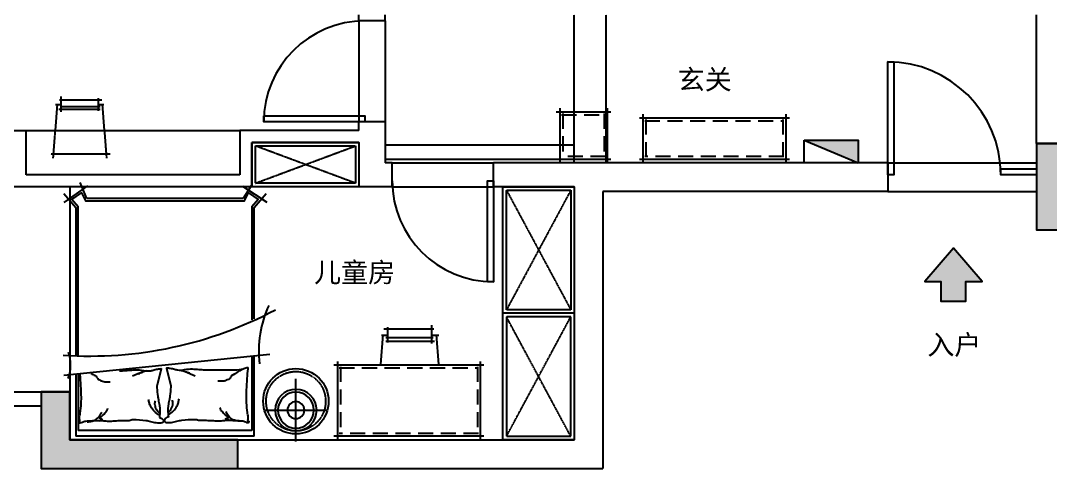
# Model space of a CAD drawing. Header units: millimetres. Extents: x -18923 to 87021, y -73077 to -1985.
# Drawn here: x 13368 to 22023, y -48510 to -44744 of the extents above; entities that cross this region are included whole.
import ezdxf

# ---------------------------------------------------------------- set-up
doc = ezdxf.new("R2010")
doc.units = ezdxf.units.MM
doc.header["$LTSCALE"] = 10
doc.linetypes.add('DASH', pattern=[0.35, 0.25, -0.1])
doc.linetypes.add('DASHED', pattern=[19.05, 12.7, -6.35])
for name, color, linetype in [('1结构-填充-剪力墙', 251, 'Continuous'), ('1结构-墙体', 7, 'Continuous'), ('1结构-墙体-基层', 233, 'Continuous'), ('1结构-窗及电梯', 133, 'Continuous'), ('1结构-门', 133, 'Continuous'), ('250', 250, 'Continuous'), ('2平面-家具-活动', 133, 'Continuous'), ('2平面-家具-细线', 8, 'Continuous'), ('5', 8, 'Continuous'), ('wall', 1, 'Continuous'), ('平面-文字', 255, 'Continuous'), ('门窗', 3, 'Continuous')]:
    doc.layers.add(name, color=color, linetype=linetype)
doc.styles.add('图框－雅黑', font='')
doc.styles.get('图框－雅黑').set_extended_font_data('Microsoft YaHei')

# ---------------------------------------------------------------- blocks, each defined once
blk = doc.blocks.new('*U138')
for p, q in [((-630, 350), (630, 350)), ((-600, 380), (-600, -30)), ((600, 380), (600, -30)), ((630, 0), (-630, 0))]:
    blk.add_line(p, q)
at = {"color": 8, "linetype": 'DASHED'}
for p, q in [((-585, 325), (585, 325)), ((-575, 335), (-575, 15)), ((575, 335), (575, 15)), ((585, 25), (-585, 25))]:
    blk.add_line(p, q, dxfattribs=at)
blk = doc.blocks.new('A$C4CFE7BAD')
for p, q in [((-686.9, 880.6), (-511.1, -849)), ((-1966.1, 857.2), (-2101.1, 653.3)), ((-1923.4, 750), (-2043.2, 850.7)), ((-2114, 728.4), (-2000, 656)), ((-989.1, 750), (-1923.4, 750)), ((0, 750), (-675.6, 750)), ((0, 750), (0, -750)), ((-2000, 656), (-2000, -656)), ((-2000, -656), (-2135.5, -713.7)), ((-2105.4, -651.5), (-1966.1, -848.9)), ((-2041.1, -851), (-1923.4, -750)), ((-1923.4, -750), (-677.6, -750)), ((-519.7, -750), (0, -750))]:
    blk.add_line(p, q)
at = {"color": 8}
for p, q in [((-673.9, 730), (-50, 730)), ((-50, 730), (-50, -729.8)), ((-521.4, -729.9), (-50, -729.8))]:
    blk.add_line(p, q, dxfattribs=at)
blk.add_lwpolyline([(-675, -730), (-1930.8, -730), (-1991.4, -782.1), (-2047, -700.9), (-1980, -668.5), (-1980, 668.5), (-2047, 700.9), (-1991.4, 782.1), (-1930.8, 730), (-979.3, 730)], dxfattribs=at)
for points in [[(-162.4, 28.1, 0.263368), (-139.9, -5.4, 0.494818), (-117.4, 5.6, 0.049225), (-115.3, 26.8, 0.036831), (-117.4, 55.2, 0.031893), (-127.2, 100.8, -0.035782), (-135.5, 141.5, -0.032941), (-142.6, 249, -0.10377), (-135.5, 282.5, -0.006538), (-132.8, 407, 0.033397), (-130.1, 431.3, 0.03204), (-131, 475.8, -0.038141), (-134.6, 513, -0.010837), (-133.7, 590.7, -0.014624), (-130.1, 648.2, -0.111249), (-121.3, 675.2, 0.153708), (-116.6, 695.5, 0.076444), (-118.7, 704.4, 0.215512), (-121.1, 706.8, 0.585858), (-124.8, 703.6, -0.363489), (-127.9, 697.8, -0.191716), (-141.7, 697.7, 0.129675), (-161.6, 700, 0.01735), (-181.8, 696.4, -0.019326), (-199.9, 693.2, -0.018818), (-282, 685.3, -0.021828), (-353.1, 684.2, -0.006204), (-393.7, 685.9, -0.001963), (-521.9, 693.2, -0.028341), (-565.3, 698.4, 0.117014), (-576, 697.8, 0.36606), (-577.1, 696, 0.03973), (-573.7, 679.7, 0.048309), (-567.2, 663.2, -0.062981), (-562.5, 650.4, -0.04058), (-558.4, 622.4, -0.014345), (-555.7, 542.3, -0.007469), (-556.6, 431.7, -0.008703), (-556.5, 336.9, -0.008762), (-559.7, 285.8, 0.008153), (-563.3, 230.9, 0.06251), (-558, 162.4, -0.078669), (-555.5, 107.7, -0.047825), (-561.2, 80.9, 0.034494), (-570, 43.9, 0.023571), (-573.6, 13.5, 0.510228), (-572.3, 12.4), (-536.2, 21.4), (-437.2, 46.2, -0.073041), (-413.7, 48.5, -0.023305), (-340.3, 41.7, -0.018299), (-312.9, 36.8, 0.01097), (-267.3, 28, 0.042281), (-226.1, 24.5, 0.027201), (-162.1, 28)], [(-551.5, -382.5, 0.016207), (-551.8, -356.1, 0.008762), (-555, -305, -0.008153), (-558.5, -250.2, -0.06251), (-553.2, -181.6, 0.078669), (-550.8, -126.9, 0.047825), (-556.5, -100.1, -0.034494), (-565.3, -63.1, -0.023571), (-568.9, -32.7, -0.510228), (-567.5, -31.6), (-531.5, -40.6), (-432.4, -65.4, 0.073041), (-408.9, -67.7, 0.023305), (-335.6, -60.9, 0.018299), (-308.2, -56, -0.01097), (-262.6, -47.2, -0.042281), (-221.4, -43.7, -0.027201), (-157.3, -47.2)], [(-157.7, -47.3, -0.263368), (-135.1, -13.8, -0.494818), (-112.6, -24.8, -0.049225), (-110.6, -46, -0.036831), (-112.6, -74.4, -0.031893), (-122.4, -120, 0.035782), (-130.8, -160.7, 0.032941), (-137.9, -268.3, 0.10377), (-130.8, -301.7, 0.006538), (-128.1, -426.2, -0.033397), (-125.4, -450.5, -0.03204), (-126.2, -495, 0.038141), (-129.9, -532.2, 0.010837), (-129, -609.9, 0.014624), (-125.4, -667.4, 0.111249), (-116.6, -694.4, -0.153708), (-111.9, -714.7, -0.076444), (-113.9, -723.6, -0.215512), (-116.4, -726, -0.585858), (-120, -722.8, 0.363489), (-123.1, -717, 0.191716), (-137, -716.9, -0.129675), (-156.9, -719.2, -0.01735), (-177.1, -715.6, 0.019326), (-195.2, -712.5, 0.018818), (-277.2, -704.5, 0.021828), (-348.3, -703.4, 0.006204), (-388.9, -705.1, 0.001963), (-517.2, -712.5, 0.003705), (-522.9, -712.8, -0.117014)]]:
    blk.add_lwpolyline(points, format="xyb")
for points in [[(-560.2, 639.2, -0.016108), (-528.8, 592.5, -0.024599), (-510.7, 560.3, -0.018313), (-482.7, 541.4, -0.015937), (-467.9, 505.6, -0.072521), (-463.6, 486, -0.033339), (-463.4, 442.6)], [(-127.9, 634.7, -0.088153), (-132.1, 593.2, -0.088153), (-150.4, 555.8, -0.077547), (-176.3, 529.8, -0.077547), (-208.9, 513)], [(-134.7, 536.3, -0.027842), (-147.4, 507.7, -0.032548), (-157.1, 532.7, -0.023666), (-186.4, 499.2, -0.031223), (-211.2, 476.4, -0.046801), (-220.4, 470.2, -0.023191), (-240.5, 460.6)], [(-554.7, 136.6, -0.009729), (-543.8, 169.4, -0.009729), (-531.7, 201.7, -0.007971), (-520.9, 227.7, -0.007971), (-509.2, 253.5)], [(-182.4, 27.9, 0.077379), (-212.8, 69.7, 0.077379), (-254.4, 100.2, 0.047525), (-284, 112.2, 0.047525), (-315.3, 118.3)], [(-201.6, 26.2, 0.05369), (-217.2, 43.2, 0.070312), (-231.9, 52.9, 0.015448), (-242.2, 57.4, 0.013244), (-254.4, 61.9, 0.082127), (-276.1, 65.5, 0.064164), (-304, 61.9)], [(-177.6, -47.1, -0.077379), (-208, -88.9, -0.077379), (-249.7, -119.5, -0.047525), (-279.2, -131.4, -0.047525), (-310.5, -137.5)], [(-196.9, -45.4, -0.05369), (-212.4, -62.4, -0.070312), (-227.2, -72.1, -0.015448), (-237.4, -76.6, -0.013244), (-249.7, -81.1, -0.082127), (-271.4, -84.7, -0.064164), (-299.2, -81.1)], [(-549.9, -155.8, 0.009729), (-539.1, -188.6, 0.009729), (-527, -220.9, 0.007971), (-516.1, -247, 0.007971), (-504.5, -272.7)], [(-530.7, -622.2, 0.003584), (-524, -611.7, 0.024599), (-505.9, -579.5, 0.018313), (-478, -560.7, 0.015937), (-463.2, -524.9, 0.072521), (-458.8, -505.2, 0.033339), (-458.6, -461.8)], [(-130, -555.5, 0.027842), (-142.7, -526.9, 0.032548), (-152.4, -551.9, 0.023666), (-181.6, -518.4, 0.031223), (-206.4, -495.6, 0.046801), (-215.6, -489.4, 0.023191), (-235.7, -479.8)], [(-123.1, -653.9, 0.088153), (-127.4, -612.4, 0.088153), (-145.6, -575, 0.077547), (-171.6, -549, 0.077547), (-204.2, -532.2)]]:
    blk.add_lwpolyline(points, format="xyb", dxfattribs=at)
for points in [[(-528.8, 592.5), (-528.8, 592.5, -0.024599), (-510.7, 560.3), (-510.7, 560.3, 0.024599), (-528.8, 592.5), (-528.8, 592.5)], [(-211.2, 476.4, 0.031223), (-186.4, 499.2, 0.023666), (-157.1, 532.7), (-157.1, 532.7, -0.023666), (-186.4, 499.2), (-186.4, 499.2), (-186.4, 499.2, -0.031223), (-211.2, 476.4)], [(-206.4, -495.6, -0.031223), (-181.6, -518.4, -0.023666), (-152.4, -551.9), (-152.4, -551.9, 0.023666), (-181.6, -518.4), (-181.6, -518.4), (-181.6, -518.4, 0.031223), (-206.4, -495.6)]]:
    blk.add_lwpolyline(points, format="xyb", close=True, dxfattribs=at)
for points in [[(-532.3, 200.2, -0.001202), (-530.7, 204.2, 0.001708), (-533, 198.6, -0.000179), (-532.7, 199.2, -0.001055), (-531.4, 202.6, 0.001291), (-533, 198.4, -0.001222), (-531.4, 202.4, -0.00077), (-530.4, 204.9, 0.010733), (-543.9, 169.3, -0.000007), (-543.8, 169.4, -0.009297)], [(-572.3, 12.4), (-573.7, 12, -0.001167), (-573.6, 13.5, 0.510231)], [(-527.6, -219.4, 0.001202), (-526, -223.4, -0.001708), (-528.2, -217.8, 0.000179), (-528, -218.4, 0.001055), (-526.6, -221.8, -0.001291), (-528.3, -217.6, 0.001222), (-526.7, -221.6, 0.00077), (-525.7, -224.1, -0.010733), (-539.1, -188.5, 0.000007), (-539.1, -188.6, 0.009297)]]:
    blk.add_lwpolyline(points, format="xyb", close=True)
for points in [[(-276.1, 65.5), (-276.1, 65.5)], [(-271.4, -84.7), (-271.4, -84.7)]]:
    blk.add_lwpolyline(points, close=True, dxfattribs=at)
for centre, radius, start, end in [((-718.7, 1701.4), 913.1, 245.26642, 276.85583), ((-3988.5, -630.5), 3313.5, 356.10755, 28.05452), ((-600.1, -1143.5), 350.3, 70.88637, 108.01122)]:
    blk.add_arc(centre, radius, start, end)
blk = doc.blocks.new('df')
at = {"color": 8, "linetype": 'DASH', "ltscale": 400}
for p, q in [((137444.6, 23361.8), (137444.6, 23715.5)), ((137444.6, 23361.8), (137444.6, 23715.5)), ((137267.7, 23538.7), (137621.4, 23538.7))]:
    blk.add_line(p, q, dxfattribs=at)
at = {"ltscale": 300}
for radius in [117.2, 101.1, 47.9]:
    blk.add_circle((137444.6, 23538.7), radius, dxfattribs=at)
at = {"layer": '5', "linetype": 'DASH', "ltscale": 400}
blk.add_line((137267.7, 23538.7), (137621.4, 23538.7), dxfattribs=at)
at = {"layer": '5', "ltscale": 300}
blk.add_circle((137444.6, 23538.7), 101.1, dxfattribs=at)
blk = doc.blocks.new('A$C6A8E5D30')
for p, q in [((33.8, 41.1), (33.8, 461.5)), ((330.7, 488.6), (77.9, 469)), ((82.9, 482.7), (82.9, 429.5)), ((102.9, 445), (102.9, 46.6)), ((132.3, 444.9), (132.3, 35.2)), ((145.3, 429.5), (16.9, 429.5)), ((152.8, 58), (0, 58)), ((330.7, 0), (77.9, 19.5)), ((82.9, 58), (82.9, 1.4))]:
    blk.add_line(p, q)
blk = doc.blocks.new('A$C5C387291')
for p, q in [((300, -630), (300, 630)), ((900, 630), (900, -630)), ((270, 600), (930, 600)), ((270, -600), (930, -600))]:
    blk.add_line(p, q)
at = {"color": 8, "linetype": 'DASHED'}
for p, q in [((315, 575), (885, 575)), ((325, -585), (325, 585)), ((875, 585), (875, -585)), ((315, -575), (885, -575))]:
    blk.add_line(p, q, dxfattribs=at)
blk = doc.blocks.new('A$C57E13400')
at = {"layer": '1结构-窗及电梯'}
for p, q in [((296.3, 157.7), (296.3, 287)), ((610.4, 164.1), (610.4, 272.7)), ((246.7, 0), (263.8, 221.1)), ((296.3, 216.9), (248.4, 216.9)), ((623.4, 175.1), (277.1, 175.1)), ((282, 258.4), (637.4, 258.4)), ((623.5, 200), (286.7, 200)), ((655.3, 216.9), (610.4, 216.9)), ((660.9, 0), (643.8, 221.1))]:
    blk.add_line(p, q, dxfattribs=at)
at = {"layer": '2平面-家具-细线', "color": 8, "linetype": 'DASH', "ltscale": 0.5}
for p, q in [((228.8, -231.9), (246.7, 0)), ((678.8, -231.9), (660.9, 0)), ((708.4, -200), (209.6, -200))]:
    blk.add_line(p, q, dxfattribs=at)
blk = doc.blocks.new('*U135')
for p, q in [((-230, 400), (230, 400)), ((-200, 430), (-200, -30)), ((200, 430), (200, -30)), ((230, 0), (-230, 0))]:
    blk.add_line(p, q)
at = {"color": 8, "linetype": 'DASHED'}
for p, q in [((-185, 375), (185, 375)), ((-175, 385), (-175, 15)), ((175, 385), (175, 15)), ((185, 25), (-185, 25))]:
    blk.add_line(p, q, dxfattribs=at)
blk = doc.blocks.new('gh')
at = {"layer": 'wall'}
blk.add_hatch(color=250, dxfattribs=at).paths.add_polyline_path([(164816.9, 67983.1), (164816.9, 68174.7), (164361.8, 68174.7)])
at = {"layer": 'wall', "color": 250}
blk.add_line((164361.8, 68174.7), (164816.9, 67983.1), dxfattribs=at)
blk.add_lwpolyline([(164361.8, 68174.7), (164816.9, 68174.7), (164816.9, 67983.1), (164361.8, 67983.1)], close=True, dxfattribs=at)

msp = doc.modelspace()

# ---------------------------------------------------------------- hatches: boundary and pattern name
at = {"layer": '1结构-填充-剪力墙'}
h = msp.add_hatch(color=256, dxfattribs=at)
h.dxf.hatch_style = 1
h.paths.add_polyline_path([(25890.7, -45777.2), (21905.7, -45777.2), (21905.7, -46502.8), (22146.7, -46502.8), (22146.7, -46017.2), (25650.7, -46017.2), (25890.7, -46017.2)])
msp.add_hatch(color=256, dxfattribs=at).paths.add_polyline_path([(21103.1, -47104.8), (21311.1, -47104.8), (21311.1, -46937.3), (21449.1, -46937.3), (21208.3, -46659.3), (20967.6, -46937.3), (21103.1, -46937.3)])
h = msp.add_hatch(color=256, dxfattribs=at)
h.dxf.hatch_style = 1
h.paths.add_polyline_path([(15192.7, -48270.2), (13781.7, -48270.2), (13781.7, -47865.2), (13541.7, -47865.2), (13541.7, -48510.2), (15192.7, -48510.2)])

# ---------------------------------------------------------------- linework, layer by layer
at = {"layer": '1结构-墙体'}
for p, q in [((16211.7, -44746.2), (16211.7, -44696.2)), ((16431.7, -44746.2), (16431.7, -44696.2)), ((16431.7, -44746.2), (16211.7, -44746.2)), ((16431.7, -45596.2), (16211.7, -45596.2)), ((16211.7, -45668.2), (16211.7, -45596.2)), ((16431.7, -45596.2), (16431.7, -45941.2)), ((11568.7, -45668.2), (13413.7, -45668.2)), ((13413.7, -46041.2), (13413.7, -45668.2)), ((16211.7, -45668.2), (15211.7, -45668.2)), ((15211.7, -45668.2), (15211.7, -46041.2)), ((15311.7, -45768.2), (15311.7, -46141.2)), ((16211.7, -45768.2), (15311.7, -45768.2)), ((16211.7, -45768.2), (16211.7, -46141.2)), ((21905.7, -45777.2), (26590.7, -45777.2)), ((21905.7, -45777.2), (21905.7, -46502.8)), ((16491.7, -45941.2), (16431.7, -45941.2)), ((16491.7, -46141.2), (16491.7, -45941.2)), ((20655.7, -45941.2), (17341.7, -45941.2)), ((17341.7, -46141.2), (17341.7, -45941.2)), ((20655.7, -45941.2), (20655.7, -46181.2)), ((15211.7, -46041.2), (13413.7, -46041.2)), ((15311.7, -46141.2), (13313.7, -46141.2)), ((16491.7, -46141.2), (16211.7, -46141.2)), ((18021.7, -46141.2), (17341.7, -46141.2)), ((18021.7, -46141.2), (18021.7, -48270.2)), ((20655.7, -46181.2), (18260.7, -46181.2)), ((18260.7, -46181.2), (18260.7, -48510.2)), ((21905.7, -46502.8), (22146.7, -46502.8)), ((12761, -47865.2), (13781.7, -47865.2)), ((13781.7, -47865.2), (13781.7, -48270.2)), ((12761, -47985.2), (13541.7, -47985.2)), ((13541.7, -47985.2), (13541.7, -48510.2)), ((13781.7, -48270.2), (18021.7, -48270.2)), ((13541.7, -48510.2), (18260.7, -48510.2))]:
    msp.add_line(p, q, dxfattribs=at)
for points in [[(22146.7, -46017.2), (25650.7, -46017.2), (25890.7, -46017.2), (25890.7, -45777.2), (21905.7, -45777.2), (21905.7, -46502.8), (22146.7, -46502.8)], [(13781.7, -47865.2), (13541.7, -47865.2), (13541.7, -48510.2), (15192.7, -48510.2), (15192.7, -48270.2), (13781.7, -48270.2)]]:
    msp.add_lwpolyline(points, close=True, dxfattribs=at)
at = {"layer": '1结构-墙体-基层', "color": 8, "linetype": 'DASH', "ltscale": 0.5}
for p, q in [((15341.7, -46111.2), (16181.7, -45798.2)), ((16181.7, -46111.2), (15341.7, -45798.2)), ((17451.7, -46171.2), (17991.7, -47175.7)), ((17991.7, -46171.2), (17451.7, -47175.7)), ((17451.7, -48240.2), (17991.7, -47235.7)), ((17991.7, -48240.2), (17451.7, -47235.7))]:
    msp.add_line(p, q, dxfattribs=at)
at = {"layer": '1结构-墙体-基层'}
msp.add_line((18021.7, -47205.7), (17421.7, -47205.7), dxfattribs=at)
for points in [[(15311.7, -45768.2), (16211.7, -45768.2), (16211.7, -46141.2), (15311.7, -46141.2)], [(17421.7, -46141.2), (18021.7, -46141.2), (18021.7, -48270.2), (17421.7, -48270.2)]]:
    msp.add_lwpolyline(points, close=True, dxfattribs=at)
at = {"layer": '1结构-墙体-基层', "color": 8, "linetype": 'DASH', "ltscale": 0.5}
for points in [[(15341.7, -45798.2), (16181.7, -45798.2), (16181.7, -46111.2), (15341.7, -46111.2)], [(17991.7, -47175.7), (17451.7, -47175.7), (17451.7, -46171.2), (17991.7, -46171.2)], [(17991.7, -47235.7), (17451.7, -47235.7), (17451.7, -48240.2), (17991.7, -48240.2)]]:
    msp.add_lwpolyline(points, close=True, dxfattribs=at)
at = {"layer": '1结构-窗及电梯'}
msp.add_line((13781.7, -46141.2), (13781.7, -47865.2), dxfattribs=at)
at = {"layer": '1结构-门'}
for points in [[(20655.7, -46041.2), (20655.7, -45091.2), (20705.7, -45091.2), (20705.7, -46041.2)], [(15411.7, -45546.2), (16261.7, -45546.2), (16261.7, -45596.2), (15411.7, -45596.2)], [(21605.7, -45991.2), (21905.7, -45991.2), (21905.7, -46041.2), (21605.7, -46041.2)], [(17291.7, -46941.2), (17291.7, -46091.2), (17341.7, -46091.2), (17341.7, -46941.2)]]:
    msp.add_lwpolyline(points, close=True, dxfattribs=at)
for centre, radius, start, end in [((16261.7, -45596.2), 850, 90, 180), ((20655.7, -46041.2), 950, 0, 90), ((17341.7, -46091.2), 850, 180, 270)]:
    msp.add_arc(centre, radius, start, end, dxfattribs=at)
at = {"layer": '250', "linetype": 'DASH', "ltscale": 0.5}
for p, q in [((18021.7, -45941.2), (18021.7, -44696.2)), ((18288.7, -45941.2), (18288.7, -44696.2)), ((16431.7, -45788.2), (18021.7, -45788.2)), ((16431.7, -45908.2), (18021.7, -45908.2))]:
    msp.add_line(p, q, dxfattribs=at)
at = {"layer": '2平面-家具-活动'}
msp.add_line((13413.7, -45668.2), (15211.7, -45668.2), dxfattribs=at)
msp.add_circle((15681.7, -47945.2), 275, dxfattribs=at)
at = {"layer": '2平面-家具-细线', "color": 8, "linetype": 'DASH', "ltscale": 0.5}
for p, q in [((21905.7, -45777.2), (21905.7, -44696.2)), ((16211.7, -44746.2), (16211.7, -45596.2)), ((16431.7, -44746.2), (16431.7, -45596.2)), ((16491.7, -45941.2), (17341.7, -45941.2)), ((20655.7, -45941.2), (21905.7, -45941.2)), ((16491.7, -46141.2), (17341.7, -46141.2)), ((20655.7, -46181.2), (21905.7, -46181.2))]:
    msp.add_line(p, q, dxfattribs=at)
msp.add_circle((15681.7, -47945.2), 250, dxfattribs=at)
at = {"layer": '平面-文字'}
msp.add_lwpolyline([(21103.1, -47104.8), (21311.1, -47104.8), (21311.1, -46937.3), (21449.1, -46937.3), (21208.3, -46659.3), (20967.6, -46937.3), (21103.1, -46937.3), (21103.1, -47104.8), (21311.1, -47104.8)], dxfattribs=at)

# ---------------------------------------------------------------- block references
at = {"layer": '2平面-家具-活动'}
for name, p in [('*U135', (18098.7, -45911.2)), ('*U138', (19198.7, -45911.2))]:
    msp.add_blockref(name, p, dxfattribs=at)
at = {"layer": '2平面-家具-活动', "rotation": 270}
for name, p in [('A$C4CFE7BAD', (14581.7, -48240.2)), ('A$C5C387291', (16631.7, -47340.2))]:
    msp.add_blockref(name, p, dxfattribs=at)
at = {"layer": '2平面-家具-活动', "xscale": -1, "rotation": 90}
msp.add_blockref('A$C6A8E5D30', (16883, -47306.4), dxfattribs=at)
at = {"layer": '2平面-家具-活动', "extrusion": (0, 0, -1), "xscale": 1.492663972545415, "yscale": 1.492663972545415, "zscale": -1.492663972720542, "rotation": 90}
msp.add_blockref('df', (19453.7, -253178.8), dxfattribs=at)
at = {"layer": '2平面-家具-细线', "color": 8, "linetype": 'DASH', "ltscale": 0.5}
msp.add_blockref('gh', (-144408.5, -113924.3), dxfattribs=at)
at = {"layer": '门窗'}
msp.add_blockref('A$C57E13400', (13413.7, -45668.2), dxfattribs=at)

# ---------------------------------------------------------------- texts
at = {"layer": '平面-文字', "style": '图框－雅黑'}
for s, p in [('玄关', (18890.7, -45322.9)), ('儿童房', (15834.4, -46944.8)), ('入户', (20987.9, -47553.6))]:
    msp.add_text(s, height=166.4, dxfattribs=at).set_placement(p)

doc.saveas('drawing.dxf')
